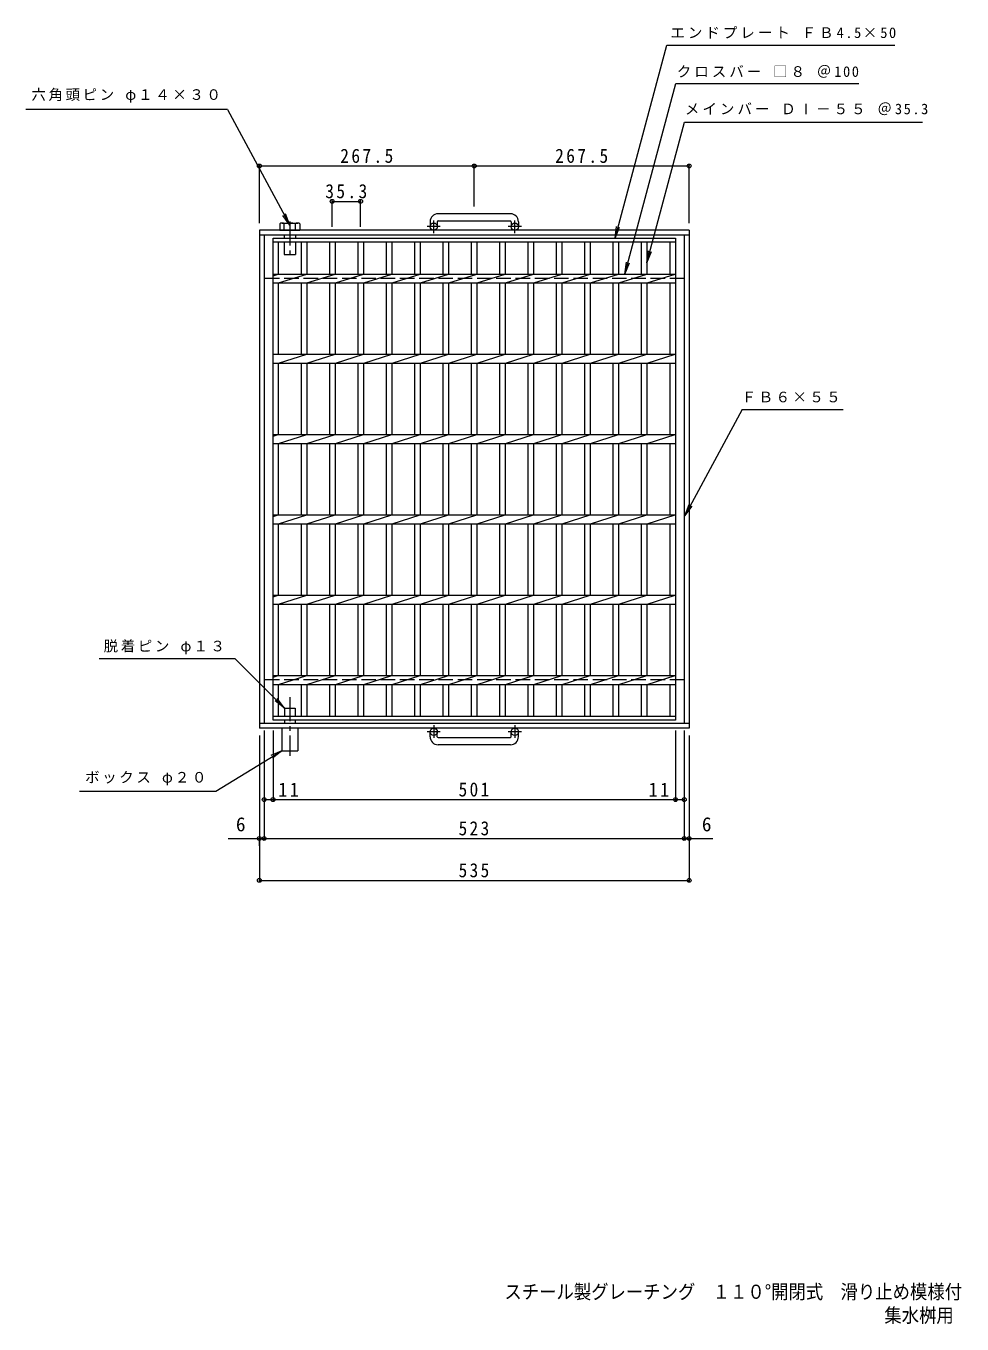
# Model space of a CAD drawing. Units: millimetres, scale not verified. Extents: x -1108 to 1079, y -823 to 794.
# Drawn here: x -1108 to 58, y -823 to 794 of the extents above; entities that cross this region are included whole.
import ezdxf
from ezdxf.enums import TextEntityAlignment as Align

# ---------------------------------------------------------------- set-up
doc = ezdxf.new("R2010")
doc.units = ezdxf.units.MM
doc.header["$LTSCALE"] = 6
doc.header["$PDMODE"] = 32
doc.header["$PDSIZE"] = 4.8
doc.linetypes.add('CHAIN1', pattern=[8, 5, -1, 1, -1])
doc.linetypes.add('DASHED3', pattern=[4, 3, -1])
for name, color, linetype, lineweight in [('A-1_ピット', 2, 'Continuous', 9), ('A-2_蓋', 3, 'Continuous', 9), ('A-4_寸法', 7, 'Continuous', 9), ('A-5_仕様文', 7, 'Continuous', 9), ('A-9_ｸｯｼｮﾝ材', 4, 'Continuous', 9)]:
    doc.layers.add(name, color=color, linetype=linetype, lineweight=lineweight)
doc.layers.add('F-5_F-5ﾚｲﾔ', color=2, linetype='Continuous')
doc.styles.add('ＭＳ ゴシック', font='')
doc.styles.get('ＭＳ ゴシック').set_extended_font_data('MS Gothic')

msp = doc.modelspace()

# ---------------------------------------------------------------- linework, layer by layer
at = {"layer": 'A-1_ピット'}
for p, q in [((-604.589, 549.87), (-604.589, 543.771)), ((-595.589, 549.87), (-595.589, 543.771)), ((-504.589, 559.87), (-594.589, 559.87)), ((-594.589, 550.87), (-504.589, 550.87)), ((-503.589, 549.87), (-503.589, 543.771)), ((-494.589, 549.87), (-494.589, 543.771)), ((-282.089, 539.27), (-817.089, 539.27)), ((-817.089, 539.27), (-817.089, -80.73)), ((-282.089, 539.27), (-282.089, -80.73)), ((-282.089, 533.27), (-817.089, 533.27)), ((-811.089, 533.27), (-811.089, -74.73)), ((-288.089, 533.27), (-288.089, -74.73)), ((-282.089, -74.73), (-817.089, -74.73)), ((-282.089, -80.73), (-817.089, -80.73)), ((-604.589, -91.33), (-604.589, -85.23)), ((-595.589, -91.33), (-595.589, -85.23)), ((-594.589, -92.33), (-504.589, -92.33)), ((-503.589, -91.33), (-503.589, -85.23)), ((-494.589, -91.33), (-494.589, -85.23)), ((-504.589, -101.33), (-594.589, -101.33))]:
    msp.add_line(p, q, dxfattribs=at)
at = {"layer": 'A-1_ピット', "linetype": 'CHAIN1'}
for p, q in [((-600.089, 535.663), (-600.089, 551.261)), ((-499.089, 535.663), (-499.089, 551.261)), ((-591.926, 543.771), (-608.333, 543.771)), ((-490.926, 543.771), (-507.333, 543.771)), ((-600.089, -77.123), (-600.089, -92.72)), ((-499.089, -77.123), (-499.089, -92.72)), ((-591.926, -85.23), (-608.333, -85.23)), ((-490.926, -85.23), (-507.333, -85.23))]:
    msp.add_line(p, q, dxfattribs=at)
at = {"layer": 'A-1_ピット', "linetype": 'DASHED3'}
for p, q in [((-288.089, 479.271), (-811.089, 479.271)), ((-288.089, -20.73), (-811.089, -20.73))]:
    msp.add_line(p, q, dxfattribs=at)
at = {"layer": 'A-1_ピット'}
for centre in [(-600.089, 543.771), (-499.089, 543.771), (-600.089, -85.23), (-499.089, -85.23)]:
    msp.add_circle(centre, 4.5, dxfattribs=at)
for centre, radius, start, end in [((-594.589, 549.87), 10, 90, 180), ((-594.589, 549.87), 1, 90, 180), ((-504.589, 549.87), 10, 0, 90), ((-504.589, 549.87), 1, 0, 90), ((-594.589, -91.33), 10, 180, 270), ((-594.589, -91.33), 1, 180, 270), ((-504.589, -91.33), 10, 270, 0), ((-504.589, -91.33), 1, 270, 0)]:
    msp.add_arc(centre, radius, start, end, dxfattribs=at)
at = {"layer": 'A-2_蓋'}
for p, q in [((-800.089, -70.73), (-800.089, 529.27)), ((-800.089, 529.27), (-299.088, 529.27)), ((-800.089, 524.771), (-299.088, 524.771)), ((-793.089, 484.77), (-793.089, 524.771)), ((-765.189, 524.771), (-765.189, 484.77)), ((-758.189, 524.771), (-758.189, 484.77)), ((-729.888, 524.771), (-729.888, 484.77)), ((-722.888, 524.771), (-722.888, 484.77)), ((-694.588, 524.771), (-694.588, 484.77)), ((-687.588, 524.771), (-687.588, 484.77)), ((-659.289, 524.771), (-659.289, 484.77)), ((-652.289, 524.771), (-652.289, 484.77)), ((-623.988, 524.771), (-623.988, 484.77)), ((-616.989, 524.771), (-616.989, 484.77)), ((-588.688, 524.771), (-588.688, 484.77)), ((-581.688, 524.771), (-581.688, 484.77)), ((-553.388, 524.771), (-553.388, 484.77)), ((-546.388, 524.771), (-546.388, 484.77)), ((-518.088, 524.771), (-518.088, 484.77)), ((-511.088, 524.771), (-511.088, 484.77)), ((-482.788, 524.771), (-482.788, 484.77)), ((-475.788, 524.771), (-475.788, 484.77)), ((-447.488, 524.771), (-447.488, 484.77)), ((-440.488, 524.771), (-440.488, 484.77)), ((-412.187, 524.771), (-412.187, 484.77)), ((-405.187, 524.771), (-405.187, 484.77)), ((-376.887, 524.771), (-376.887, 484.77)), ((-369.887, 524.771), (-369.887, 484.77)), ((-341.587, 524.771), (-341.587, 484.77)), ((-334.587, 524.771), (-334.587, 484.77)), ((-306.088, 524.771), (-306.088, 484.77)), ((-299.088, 529.27), (-299.088, -70.73)), ((-800.089, 482.69), (-793.489, 484.77)), ((-800.089, 484.77), (-299.088, 484.77)), ((-800.089, 473.771), (-299.088, 473.771)), ((-793.089, 473.771), (-758.189, 484.77)), ((-793.089, 384.77), (-793.089, 473.771)), ((-765.189, 473.771), (-765.189, 384.77)), ((-758.189, 473.771), (-758.189, 384.77)), ((-757.789, 473.771), (-722.889, 484.77)), ((-729.888, 473.771), (-729.888, 384.77)), ((-722.888, 473.771), (-722.888, 384.77)), ((-722.489, 473.771), (-687.589, 484.77)), ((-694.588, 473.771), (-694.588, 384.77)), ((-687.588, 473.771), (-687.588, 384.77)), ((-687.188, 473.771), (-652.289, 484.77)), ((-659.289, 473.771), (-659.289, 384.77)), ((-652.289, 473.771), (-652.289, 384.77)), ((-651.889, 473.771), (-616.989, 484.77)), ((-623.988, 473.771), (-623.988, 384.77)), ((-616.989, 473.771), (-616.989, 384.77)), ((-616.589, 473.771), (-581.689, 484.77)), ((-588.688, 473.771), (-588.688, 384.77)), ((-581.688, 473.771), (-581.688, 384.77)), ((-581.288, 473.771), (-546.389, 484.77)), ((-553.388, 473.771), (-553.388, 384.77)), ((-546.388, 473.771), (-546.388, 384.77)), ((-545.988, 473.771), (-511.088, 484.77)), ((-518.088, 473.771), (-518.088, 384.77)), ((-511.088, 473.771), (-511.088, 384.77)), ((-510.688, 473.771), (-475.788, 484.77)), ((-482.788, 473.771), (-482.788, 384.77)), ((-475.788, 473.771), (-475.788, 384.77)), ((-475.388, 473.771), (-440.488, 484.77)), ((-447.488, 473.771), (-447.488, 384.77)), ((-440.488, 473.771), (-440.488, 384.77)), ((-440.088, 473.771), (-405.188, 484.77)), ((-412.187, 473.771), (-412.187, 384.77)), ((-405.187, 473.771), (-405.187, 384.77)), ((-404.788, 473.771), (-369.888, 484.77)), ((-376.887, 473.771), (-376.887, 384.77)), ((-369.887, 473.771), (-369.887, 384.77)), ((-369.487, 473.771), (-334.588, 484.77)), ((-341.587, 473.771), (-341.587, 384.77)), ((-334.587, 473.771), (-334.587, 384.77)), ((-334.187, 473.771), (-299.288, 484.77)), ((-306.088, 473.771), (-306.088, 384.77)), ((-800.089, 384.77), (-299.088, 384.77)), ((-800.089, 373.771), (-299.088, 373.771)), ((-793.089, 373.771), (-758.189, 384.77)), ((-793.089, 284.77), (-793.089, 373.771)), ((-765.189, 373.771), (-765.189, 284.77)), ((-758.189, 373.771), (-758.189, 284.77)), ((-757.789, 373.771), (-722.889, 384.77)), ((-729.888, 373.771), (-729.888, 284.77)), ((-722.888, 373.771), (-722.888, 284.77)), ((-722.489, 373.771), (-687.589, 384.77)), ((-694.588, 373.771), (-694.588, 284.77)), ((-687.588, 373.771), (-687.588, 284.77)), ((-687.188, 373.771), (-652.289, 384.77)), ((-659.289, 373.771), (-659.289, 284.77)), ((-652.289, 373.771), (-652.289, 284.77)), ((-651.889, 373.771), (-616.989, 384.77)), ((-623.988, 373.771), (-623.988, 284.77)), ((-616.989, 373.771), (-616.989, 284.77)), ((-616.589, 373.771), (-581.689, 384.77)), ((-588.688, 373.771), (-588.688, 284.77)), ((-581.688, 373.771), (-581.688, 284.77)), ((-581.288, 373.771), (-546.389, 384.77)), ((-553.388, 373.771), (-553.388, 284.77)), ((-546.388, 373.771), (-546.388, 284.77)), ((-545.988, 373.771), (-511.088, 384.77)), ((-518.088, 373.771), (-518.088, 284.77)), ((-511.088, 373.771), (-511.088, 284.77)), ((-510.688, 373.771), (-475.788, 384.77)), ((-482.788, 373.771), (-482.788, 284.77)), ((-475.788, 373.771), (-475.788, 284.77)), ((-475.388, 373.771), (-440.488, 384.77)), ((-447.488, 373.771), (-447.488, 284.77)), ((-440.488, 373.771), (-440.488, 284.77)), ((-440.088, 373.771), (-405.188, 384.77)), ((-412.187, 373.771), (-412.187, 284.77)), ((-405.187, 373.771), (-405.187, 284.77)), ((-404.788, 373.771), (-369.888, 384.77)), ((-376.887, 373.771), (-376.887, 284.77)), ((-369.887, 373.771), (-369.887, 284.77)), ((-369.487, 373.771), (-334.588, 384.77)), ((-341.587, 373.771), (-341.587, 284.77)), ((-334.587, 373.771), (-334.587, 284.77)), ((-334.187, 373.771), (-299.288, 384.77)), ((-306.088, 373.771), (-306.088, 284.77)), ((-800.089, 282.69), (-793.489, 284.77)), ((-800.089, 284.77), (-299.088, 284.77)), ((-793.089, 273.771), (-758.189, 284.77)), ((-757.789, 273.771), (-722.889, 284.77)), ((-722.489, 273.771), (-687.589, 284.77)), ((-687.188, 273.771), (-652.289, 284.77)), ((-651.889, 273.771), (-616.989, 284.77)), ((-616.589, 273.771), (-581.689, 284.77)), ((-581.288, 273.771), (-546.389, 284.77)), ((-545.988, 273.771), (-511.088, 284.77)), ((-510.688, 273.771), (-475.788, 284.77)), ((-475.388, 273.771), (-440.488, 284.77)), ((-440.088, 273.771), (-405.188, 284.77)), ((-404.788, 273.771), (-369.888, 284.77)), ((-369.487, 273.771), (-334.588, 284.77)), ((-334.187, 273.771), (-299.288, 284.77)), ((-800.089, 273.771), (-299.088, 273.771)), ((-793.089, 184.77), (-793.089, 273.771)), ((-765.189, 273.771), (-765.189, 184.77)), ((-758.189, 273.771), (-758.189, 184.77)), ((-729.888, 273.771), (-729.888, 184.77)), ((-722.888, 273.771), (-722.888, 184.77)), ((-694.588, 273.771), (-694.588, 184.77)), ((-687.588, 273.771), (-687.588, 184.77)), ((-659.289, 273.771), (-659.289, 184.77)), ((-652.289, 273.771), (-652.289, 184.77)), ((-623.988, 273.771), (-623.988, 184.77)), ((-616.989, 273.771), (-616.989, 184.77)), ((-588.688, 273.771), (-588.688, 184.77)), ((-581.688, 273.771), (-581.688, 184.77)), ((-553.388, 273.771), (-553.388, 184.77)), ((-546.388, 273.771), (-546.388, 184.77)), ((-518.088, 273.771), (-518.088, 184.77)), ((-511.088, 273.771), (-511.088, 184.77)), ((-482.788, 273.771), (-482.788, 184.77)), ((-475.788, 273.771), (-475.788, 184.77)), ((-447.488, 273.771), (-447.488, 184.77)), ((-440.488, 273.771), (-440.488, 184.77)), ((-412.187, 273.771), (-412.187, 184.77)), ((-405.187, 273.771), (-405.187, 184.77)), ((-376.887, 273.771), (-376.887, 184.77)), ((-369.887, 273.771), (-369.887, 184.77)), ((-341.587, 273.771), (-341.587, 184.77)), ((-334.587, 273.771), (-334.587, 184.77)), ((-306.088, 273.771), (-306.088, 184.77)), ((-800.089, 182.69), (-793.489, 184.77)), ((-800.089, 184.77), (-299.088, 184.77)), ((-793.089, 173.771), (-758.189, 184.77)), ((-757.789, 173.771), (-722.889, 184.77)), ((-722.489, 173.771), (-687.589, 184.77)), ((-687.188, 173.771), (-652.289, 184.77)), ((-651.889, 173.771), (-616.989, 184.77)), ((-616.589, 173.771), (-581.689, 184.77)), ((-581.288, 173.771), (-546.389, 184.77)), ((-545.988, 173.771), (-511.088, 184.77)), ((-510.688, 173.771), (-475.788, 184.77)), ((-475.388, 173.771), (-440.488, 184.77)), ((-440.088, 173.771), (-405.188, 184.77)), ((-404.788, 173.771), (-369.888, 184.77)), ((-369.487, 173.771), (-334.588, 184.77)), ((-334.187, 173.771), (-299.288, 184.77)), ((-800.089, 173.771), (-299.088, 173.771)), ((-793.089, 84.77), (-793.089, 173.771)), ((-765.189, 173.771), (-765.189, 84.77)), ((-758.189, 173.771), (-758.189, 84.77)), ((-729.888, 173.771), (-729.888, 84.77)), ((-722.888, 173.771), (-722.888, 84.77)), ((-694.588, 173.771), (-694.588, 84.77)), ((-687.588, 173.771), (-687.588, 84.77)), ((-659.289, 173.771), (-659.289, 84.77)), ((-652.289, 173.771), (-652.289, 84.77)), ((-623.988, 173.771), (-623.988, 84.77)), ((-616.989, 173.771), (-616.989, 84.77)), ((-588.688, 173.771), (-588.688, 84.77)), ((-581.688, 173.771), (-581.688, 84.77)), ((-553.388, 173.771), (-553.388, 84.77)), ((-546.388, 173.771), (-546.388, 84.77)), ((-518.088, 173.771), (-518.088, 84.77)), ((-511.088, 173.771), (-511.088, 84.77)), ((-482.788, 173.771), (-482.788, 84.77)), ((-475.788, 173.771), (-475.788, 84.77)), ((-447.488, 173.771), (-447.488, 84.77)), ((-440.488, 173.771), (-440.488, 84.77)), ((-412.187, 173.771), (-412.187, 84.77)), ((-405.187, 173.771), (-405.187, 84.77)), ((-376.887, 173.771), (-376.887, 84.77)), ((-369.887, 173.771), (-369.887, 84.77)), ((-341.587, 173.771), (-341.587, 84.77)), ((-334.587, 173.771), (-334.587, 84.77)), ((-306.088, 173.771), (-306.088, 84.77)), ((-800.089, 82.69), (-793.489, 84.77)), ((-800.089, 84.77), (-299.088, 84.77)), ((-793.089, 73.771), (-758.189, 84.77)), ((-757.789, 73.771), (-722.889, 84.77)), ((-722.489, 73.771), (-687.589, 84.77)), ((-687.188, 73.771), (-652.289, 84.77)), ((-651.889, 73.771), (-616.989, 84.77)), ((-616.589, 73.771), (-581.689, 84.77)), ((-581.288, 73.771), (-546.389, 84.77)), ((-545.988, 73.771), (-511.088, 84.77)), ((-510.688, 73.771), (-475.788, 84.77)), ((-475.388, 73.771), (-440.488, 84.77)), ((-440.088, 73.771), (-405.188, 84.77)), ((-404.788, 73.771), (-369.888, 84.77)), ((-369.487, 73.771), (-334.588, 84.77)), ((-334.187, 73.771), (-299.288, 84.77)), ((-800.089, 73.771), (-299.088, 73.771)), ((-793.089, -15.23), (-793.089, 73.771)), ((-765.189, 73.771), (-765.189, -15.23)), ((-758.189, 73.771), (-758.189, -15.23)), ((-729.888, 73.771), (-729.888, -15.23)), ((-722.888, 73.771), (-722.888, -15.23)), ((-694.588, 73.771), (-694.588, -15.23)), ((-687.588, 73.771), (-687.588, -15.23)), ((-659.289, 73.771), (-659.289, -15.23)), ((-652.289, 73.771), (-652.289, -15.23)), ((-623.988, 73.771), (-623.988, -15.23)), ((-616.989, 73.771), (-616.989, -15.23)), ((-588.688, 73.771), (-588.688, -15.23)), ((-581.688, 73.771), (-581.688, -15.23)), ((-553.388, 73.771), (-553.388, -15.23)), ((-546.388, 73.771), (-546.388, -15.23)), ((-518.088, 73.771), (-518.088, -15.23)), ((-511.088, 73.771), (-511.088, -15.23)), ((-482.788, 73.771), (-482.788, -15.23)), ((-475.788, 73.771), (-475.788, -15.23)), ((-447.488, 73.771), (-447.488, -15.23)), ((-440.488, 73.771), (-440.488, -15.23)), ((-412.187, 73.771), (-412.187, -15.23)), ((-405.187, 73.771), (-405.187, -15.23)), ((-376.887, 73.771), (-376.887, -15.23)), ((-369.887, 73.771), (-369.887, -15.23)), ((-341.587, 73.771), (-341.587, -15.23)), ((-334.587, 73.771), (-334.587, -15.23)), ((-306.088, 73.771), (-306.088, -15.23)), ((-800.089, -17.31), (-793.489, -15.23)), ((-800.089, -15.23), (-299.088, -15.23)), ((-793.089, -26.229), (-758.189, -15.23)), ((-757.789, -26.229), (-722.889, -15.23)), ((-722.489, -26.229), (-687.589, -15.23)), ((-687.188, -26.229), (-652.289, -15.23)), ((-651.889, -26.229), (-616.989, -15.23)), ((-616.589, -26.229), (-581.689, -15.23)), ((-581.288, -26.229), (-546.389, -15.23)), ((-545.988, -26.229), (-511.088, -15.23)), ((-510.688, -26.229), (-475.788, -15.23)), ((-475.388, -26.229), (-440.488, -15.23)), ((-440.088, -26.229), (-405.188, -15.23)), ((-404.788, -26.229), (-369.888, -15.23)), ((-369.487, -26.229), (-334.588, -15.23)), ((-334.187, -26.229), (-299.288, -15.23)), ((-800.089, -26.23), (-299.088, -26.23)), ((-793.089, -66.23), (-793.089, -26.23)), ((-765.189, -26.23), (-765.189, -66.23)), ((-758.189, -26.23), (-758.189, -66.23)), ((-729.888, -26.23), (-729.888, -66.23)), ((-722.888, -26.23), (-722.888, -66.23)), ((-694.588, -26.23), (-694.588, -66.23)), ((-687.588, -26.23), (-687.588, -66.23)), ((-659.289, -26.23), (-659.289, -66.23)), ((-652.289, -26.23), (-652.289, -66.23)), ((-623.988, -26.23), (-623.988, -66.23)), ((-616.989, -26.23), (-616.989, -66.23)), ((-588.688, -26.23), (-588.688, -66.23)), ((-581.688, -26.23), (-581.688, -66.23)), ((-553.388, -26.23), (-553.388, -66.23)), ((-546.388, -26.23), (-546.388, -66.23)), ((-518.088, -26.23), (-518.088, -66.23)), ((-511.088, -26.23), (-511.088, -66.23)), ((-482.788, -26.23), (-482.788, -66.23)), ((-475.788, -26.23), (-475.788, -66.23)), ((-447.488, -26.23), (-447.488, -66.23)), ((-440.488, -26.23), (-440.488, -66.23)), ((-412.187, -26.23), (-412.187, -66.23)), ((-405.187, -26.23), (-405.187, -66.23)), ((-376.887, -26.23), (-376.887, -66.23)), ((-369.887, -26.23), (-369.887, -66.23)), ((-341.587, -26.23), (-341.587, -66.23)), ((-334.587, -26.23), (-334.587, -66.23)), ((-306.088, -26.23), (-306.088, -66.23)), ((-299.088, -66.23), (-800.089, -66.23)), ((-299.088, -70.73), (-800.089, -70.73))]:
    msp.add_line(p, q, dxfattribs=at)
at = {"layer": 'A-4_寸法'}
for p, q in [((-817.089, 548.27), (-817.089, 621.13)), ((-817.089, 619.33), (-549.589, 619.33)), ((-549.589, 568.87), (-549.589, 621.13)), ((-549.589, 619.33), (-282.089, 619.33)), ((-282.089, 548.27), (-282.089, 621.13)), ((-726.389, 543.657), (-726.389, 577.069)), ((-726.389, 575.269), (-691.088, 575.269)), ((-691.088, 543.657), (-691.088, 577.069)), ((-817.089, -89.73), (-817.089, -272.046)), ((-811.089, -83.73), (-811.089, -219.828)), ((-800.089, -83.73), (-800.089, -171.442)), ((-299.089, -83.73), (-299.089, -171.442)), ((-288.089, -83.73), (-288.089, -219.828)), ((-282.089, -89.73), (-282.089, -272.046)), ((-855.88, -218.028), (-811.089, -218.028)), ((-817.089, -227.028), (-817.089, -219.828)), ((-811.089, -218.028), (-288.089, -218.028)), ((-288.089, -218.028), (-252.368, -218.028)), ((-817.089, -270.246), (-282.089, -270.246))]:
    msp.add_line(p, q, dxfattribs=at)
msp.add_lwpolyline([(-811.089, -169.642), (-800.089, -169.642), (-299.089, -169.642), (-288.089, -169.642)], dxfattribs=at)
for p in [(-817.089, 619.33), (-549.589, 619.33), (-282.089, 619.33), (-726.389, 575.269), (-691.088, 575.269), (-811.089, -169.642), (-800.089, -169.642), (-299.089, -169.642), (-288.089, -169.642), (-817.089, -218.028), (-811.089, -218.028), (-288.089, -218.028), (-282.089, -218.028), (-817.089, -270.246), (-282.089, -270.246)]:
    msp.add_point(p, dxfattribs=at)
at = {"layer": 'A-5_仕様文'}
for p, q in [((-856.844, 689.6), (-1107.64, 689.6)), ((-856.844, 689.6), (-779.089, 545.67)), ((-334.587, 498.753), (-287.669, 673.852)), ((-287.669, 673.852), (8.474, 673.852)), ((-779.089, 545.67), (-787.88, 557.824)), ((-779.089, 545.67), (-784.435, 559.685)), ((-374.35, 529.27), (-372.392, 544.142)), ((-374.35, 529.27), (-368.61, 543.129)), ((-334.587, 498.753), (-332.629, 513.624)), ((-334.587, 498.753), (-328.847, 512.611)), ((-361.976, 484.77), (-360.018, 499.642)), ((-361.976, 484.77), (-356.236, 498.629)), ((-215.931, 316.141), (-90.173, 316.141)), ((-287.239, 183.712), (-278.464, 195.878)), ((-847.089, 5.77), (-1016.381, 5.77)), ((-785.589, -55.73), (-847.089, 5.77)), ((-785.589, -55.73), (-797.489, -46.598)), ((-785.589, -55.73), (-794.72, -43.829)), ((-871.165, -159.049), (-789.089, -108.729)), ((-789.089, -108.729), (-802.791, -114.833)), ((-789.089, -108.729), (-800.744, -118.171)), ((-1040.815, -159.049), (-871.165, -159.049))]:
    msp.add_line(p, q, dxfattribs=at)
for points in [[(-374.35, 529.27), (-309.886, 769.853), (-26.041, 769.853)], [(-361.976, 484.77), (-298.45, 721.853), (-70.806, 721.853)], [(-215.931, 316.141), (-287.239, 183.712), (-281.912, 197.734)]]:
    msp.add_lwpolyline(points, dxfattribs=at)
at = {"layer": 'A-9_ｸｯｼｮﾝ材', "linetype": 'CHAIN1'}
for p, q in [((-779.089, 550.166), (-779.089, 503.809)), ((-779.089, -42.026), (-779.089, -115.221))]:
    msp.add_line(p, q, dxfattribs=at)
at = {"layer": 'A-9_ｸｯｼｮﾝ材'}
for p, q in [((-788.808, 548.231), (-769.369, 548.231)), ((-786.089, 539.27), (-786.089, 547.19)), ((-772.089, 539.27), (-772.089, 547.19)), ((-766.65, 547.19), (-766.65, 539.27)), ((-786.089, 533.27), (-786.089, 529.27)), ((-786.089, 524.771), (-786.089, 509.27)), ((-772.089, 533.27), (-772.089, 529.27)), ((-772.089, 524.771), (-772.089, 509.27)), ((-786.089, 509.27), (-772.089, 509.27)), ((-785.589, -55.73), (-772.589, -55.73)), ((-785.589, -55.73), (-785.589, -66.229)), ((-772.589, -55.73), (-772.589, -66.229)), ((-785.589, -70.729), (-785.589, -74.729)), ((-772.589, -70.729), (-772.589, -74.729)), ((-769.089, -80.729), (-769.089, -108.729))]:
    msp.add_line(p, q, dxfattribs=at)
for points in [[(-791.528, 547.19), (-791.528, 539.27), (-766.65, 539.27)], [(-789.089, -80.729), (-789.089, -108.729), (-769.089, -108.729)]]:
    msp.add_lwpolyline(points, dxfattribs=at)
for centre, radius, start, end in [((-788.808, 544.157), 4.074, 48.12389, 131.8763), ((-779.089, 524.164), 24.066, 73.09029, 106.90971), ((-769.369, 544.157), 4.074, 48.1237, 131.87611)]:
    msp.add_arc(centre, radius, start, end, dxfattribs=at)

# ---------------------------------------------------------------- texts
at = {"layer": 'A-4_寸法', "color": 2, "style": 'ＭＳ ゴシック'}
for p in [(-846.252, -214.428), (-266.204, -214.428)]:
    msp.add_text('6', height=17.6, dxfattribs=at).set_placement(p, align=Align.BOTTOM_LEFT)
at = {"layer": 'A-4_寸法', "color": 2, "char_height": 17.6, "attachment_point": 7, "style": 'ＭＳ ゴシック'}
for s, insert in [('\\T1.28;\\W0.9;267.5', (-716.339, 622.93)), ('\\T1.28;\\W0.9;267.5', (-448.839, 622.93)), ('\\T1.28;\\W0.9;35.3', (-734.988, 578.869)), ('\\T1.27;\\W0.95;11', (-793.683, -166.042)), ('\\T1.27;\\W0.9;501', (-569.089, -166.042)), ('\\T1.27;\\W0.95;11', (-332.633, -166.042)), ('\\T1.27;\\W0.9;523', (-569.089, -214.428)), ('\\T1.27;\\W0.9;535', (-569.089, -266.646))]:
    msp.add_mtext(s, dxfattribs=dict(at, insert=insert))
at = {"layer": 'A-5_仕様文', "char_height": 13.2, "attachment_point": 7, "style": 'ＭＳ ゴシック'}
for s, insert in [('\\T1.21;エンドプレート\\~ＦＢ4.5×50', (-305.423, 777.909)), ('\\T1.21;クロスバー\\~□８\\~＠100', (-297.37, 729.04)), ('\\T1.18;六角頭ピン\\~φ１４×３０', (-1100.843, 698.018)), ('\\T1.21;メインバー\\~ＤⅠ－５５\\~＠35.3', (-287.289, 682.536)), ('\\T1.17;ＦＢ６×５５', (-216.623, 324.824)), ('\\T1.18;脱着ピン\\~φ１３', (-1010.897, 11.323)), ('\\T1.18;ボックス\\~φ２０', (-1033.971, -152.031))]:
    msp.add_mtext(s, dxfattribs=dict(at, insert=insert))
at = {"layer": 'F-5_F-5ﾚｲﾔ', "style": 'ＭＳ ゴシック', "width": 0.9}
for s, p in [('スチール製グレーチング\u3000１１０°開閉式\u3000滑り止め模様付', (-512.046, -796.524)), ('集水桝用\u3000ＨＸＦ\u3000５５５５', (-39.071, -825.907))]:
    msp.add_text(s, height=17.6, dxfattribs=at).set_placement(p, align=Align.BOTTOM_LEFT)

doc.saveas('drawing.dxf')
